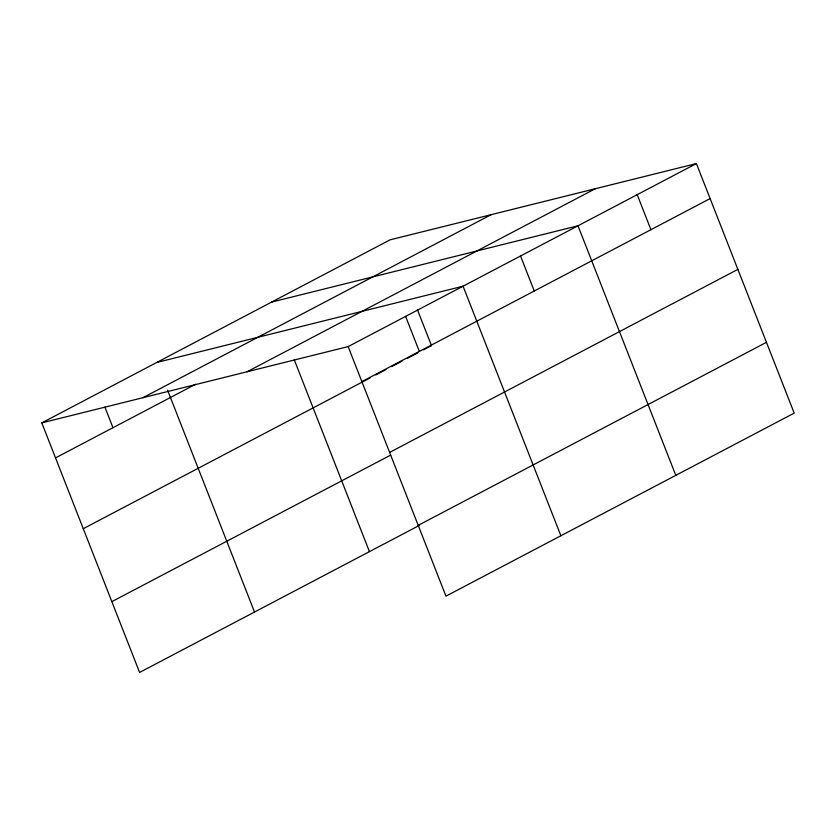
<?xml version="1.0" encoding="UTF-8"?>
<svg xmlns="http://www.w3.org/2000/svg" width="836" height="836" viewBox="0 0 836 836"><rect width="100%" height="100%" fill="white"/><g stroke="black" fill="none" stroke-linecap="round" stroke-linejoin="round"><path stroke-width="1.25" d="M41.8 422.88L390.046 239.848L696.398 163.563L794.2 413.12L445.954 596.152L348.152 346.595L41.8 422.88L139.602 672.437L419.536 525.301M142.893 397.706L491.15 214.674M55.521 457.898L195.728 384.205M247.059 371.769L595.305 188.737M348.152 346.595L696.398 163.563M361.873 381.613L710.119 198.581M83.266 528.697L370.034 377.976M375.73 374.977L385.971 369.596M391.666 366.607L401.917 361.215M407.602 358.226L417.854 352.844M423.549 349.845L431.512 345.655L417.404 309.665M389.618 452.412L737.864 269.38M111.857 601.638L390.652 455.108M418.209 525.353L766.455 342.321M271.648 302.078L578 225.793L675.791 475.35M156.719 362.479L463.071 286.194L560.872 535.751M637.199 194.684L650.92 229.691M520.535 255.994L534.256 291.012M405.617 316.395L419.338 351.413M294.303 359.888L369.439 551.635M167.608 390.255L254.52 612.036M104.939 407.174L112.985 427.698"/></g></svg>
